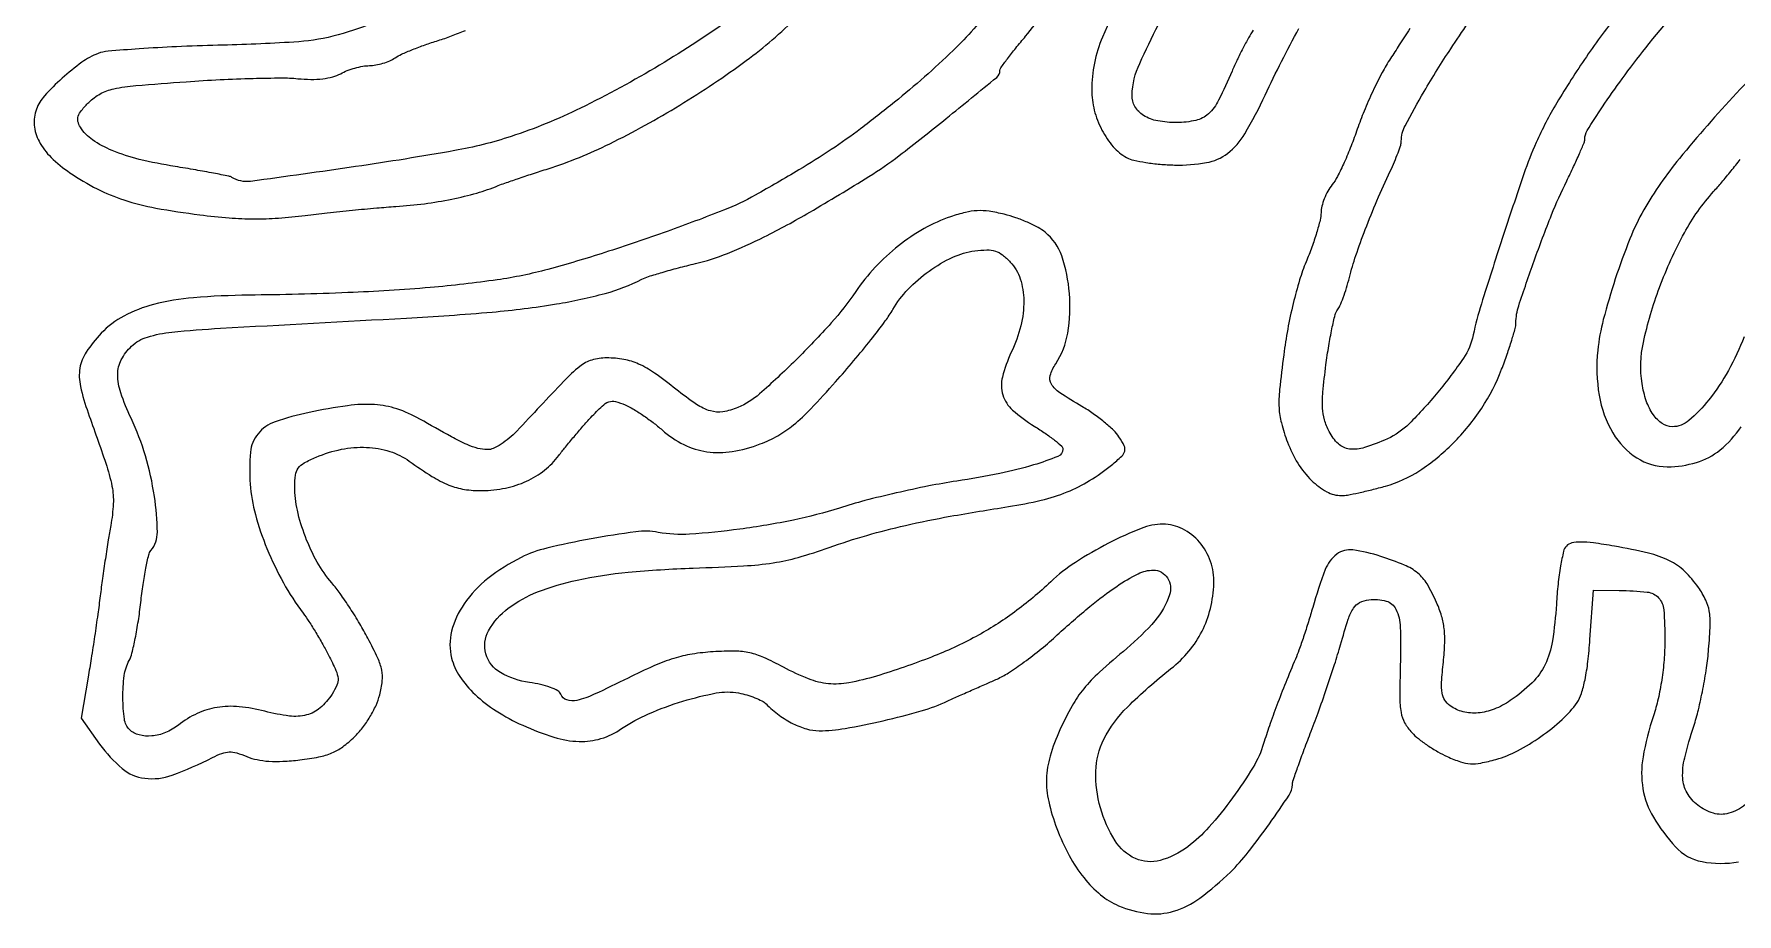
# Model space of a CAD drawing. Extents: x 0 to 2791, y 427 to 2463.
# Drawn here: x 1893.5 to 2190.5, y 1089.1 to 1242.5 of the extents above; entities that cross this region are included whole.
import ezdxf

# ---------------------------------------------------------------- set-up
doc = ezdxf.new("R2010")
doc.units = 0

msp = doc.modelspace()

# ---------------------------------------------------------------- linework, layer by layer
for points in [[(2086.853185, 1256.363046, 0.023005), (2079.883821, 1241.92566, 0.101502), (2078.003738, 1232.718296, 0.063643), (2078.456499, 1229.200456, 0.055751), (2079.78561, 1225.737828, 0.058412), (2081.75488, 1222.825611, 0.092293), (2084.100994, 1220.94595, 0.066854), (2085.345574, 1220.480485, 0.017067), (2087.463806, 1220.072566, 0.017082), (2089.93594, 1219.769576, 0.01657), (2092.448247, 1219.632128, 0.048078), (2098.019221, 1220.048295, 0.122219), (2101.70608, 1221.667751, 0.096145), (2104.724431, 1225.095423, 0.023018), (2108.272429, 1231.840275, -0.015356), (2114.154655, 1243.45084, -0.028112)], [(2192.029277, 1108.107504, -0.101756), (2189.123336, 1106.600496, -0.140724), (2186.437837, 1106.611273, -0.096016), (2183.706719, 1108.016055, -0.09666), (2181.841239, 1110.17958, -0.117591), (2181.091543, 1112.74105, -0.07307), (2181.429676, 1116.27996, -0.019017), (2183.008883, 1121.789049, 0.020447), (2183.821987, 1124.656498, 0.010954), (2184.601992, 1128.253988, 0.01089), (2185.238402, 1131.96525, 0.016722), (2185.611249, 1135.204205, 0.010179), (2185.872481, 1139.494786, 0.051376), (2185.723435, 1141.887597, 0.073731), (2185.112498, 1143.781345, 0.034966), (2183.815037, 1146, 0.053104), (2181.44317, 1148.786578, 0.0761), (2178.784294, 1150.635456, 0.055325), (2175.089693, 1151.963868, 0.0162), (2169.169964, 1153.177586, 0.008325), (2165.501619, 1153.74394, 0.03349), (2163.24044, 1153.901517, 0.058186), (2161.757267, 1153.732266, 0.139783), (2160.799512, 1153.199512, 0.141632), (2160.298958, 1152.291913, 0.012819), (2159.786859, 1149.72581, 0.015828), (2159.343801, 1146.574656, 0.01172), (2159.046482, 1143.068446, -0.023201), (2158.353449, 1136.649597, -0.073081), (2157.077532, 1132.522707, -0.087976), (2154.817954, 1129.365994, -0.044144), (2151.010169, 1126.25, -0.055106), (2148.201678, 1124.761052, -0.073101), (2145.390227, 1124.098497, -0.082249), (2142.775335, 1124.304534, -0.09746), (2140.53321, 1125.352058, -0.091807), (2139.593054, 1126.348536, -0.104778), (2139.126506, 1127.571573, -0.055174), (2139.041068, 1129.452345, -0.009826), (2139.338622, 1132.965662, 0.01626), (2139.577725, 1136.298155, 0.038036), (2139.485533, 1138.793764, 0.044551), (2139.034468, 1140.996275, 0.031584), (2138.159057, 1143.363604, 0.029749), (2136.491737, 1146.59123, 0.086596), (2134.863601, 1148.489039, 0.074995), (2132.554818, 1149.870675, 0.018596), (2128.406103, 1151.3962, 0.044925), (2123.55052, 1152.509494, 0.197534), (2120.763446, 1151.784606, 0.142244), (2118.7531, 1149.105284, 0.020076), (2116.553092, 1142.487962, -0.005532), (2115.798163, 1139.975429, -0.004909), (2114.958113, 1137.377714, -0.004933), (2114.15595, 1135.054385, -0.015041), (2113.548775, 1133.5, 0.004836), (2111.842663, 1129.382271, 0.00563), (2110.303158, 1125.43497, 0.006097), (2108.993386, 1121.829096, 0.010161), (2107.989764, 1118.75845, -0.062335), (2106.151562, 1114.643148, -0.022365), (2102.576256, 1109.295427, -0.022691), (2098.44964, 1104.186289, -0.048937), (2094.747781, 1100.75, -0.096237), (2089.950964, 1098.382195, -0.173324), (2085.630165, 1098.713778, -0.150398), (2082.073812, 1101.822807, -0.067839), (2079.530694, 1107.542412, -0.078858), (2078.723313, 1113.940927, -0.109657), (2080.149238, 1119.518005, -0.081071), (2084.242204, 1125.125212, -0.027603), (2091.824699, 1131.81962, 0.051029), (2094.953407, 1134.853749, 0.058027), (2097.250607, 1138.338319, 0.057516), (2098.700199, 1142.284719, 0.048752), (2099.319088, 1146.686365, 0.095181), (2098.751019, 1150.508934, 0.093452), (2096.806252, 1153.876707, 0.098115), (2093.864582, 1156.184102, 0.117928), (2090.453374, 1157, 0.09433), (2086.650433, 1156.276097, 0.024291), (2080.930631, 1153.688933, 0.025596), (2075.164943, 1150.352922, 0.045599), (2070.860544, 1146.964752, -0.030987), (2064.53958, 1141.683408, -0.034608), (2057.834924, 1137.434128, -0.031368), (2050.058725, 1133.839676, -0.018941), (2040.459828, 1130.526142, -0.027455), (2035.657253, 1129.352813, -0.070175), (2032.087363, 1129.19348, -0.070979), (2028.636692, 1130.027818, -0.028585), (2024.231104, 1132.080993, 0.017079), (2020.818361, 1133.768058, 0.052253), (2018.37138, 1134.580444, 0.052226), (2015.808461, 1134.868118, 0.017049), (2012, 1134.766507, 0.025327), (2008.351466, 1134.358331, 0.034255), (2005.121604, 1133.60025, 0.028972), (2001.642503, 1132.302812, 0.012318), (1997.139368, 1130.185514, -0.007337), (1991.254338, 1127.346565, -0.05004), (1988.213762, 1126.288764, -0.140254), (1986.467152, 1126.365471, -0.224094), (1985.407977, 1127.379213, 0.17932), (1984.896801, 1127.96054, 0.034633), (1983.599416, 1128.548364, 0.03248), (1981.891978, 1129.060192, 0.023609), (1979.939893, 1129.413586, -0.098001), (1974.899983, 1131.124476, -0.195208), (1972.350643, 1134.391764, -0.200255), (1972.832128, 1138.444163, -0.102718), (1976.257766, 1142.36368, -0.070596), (1981.35964, 1145.196455, -0.038127), (1988.259664, 1147.25313, -0.02994), (1997.159869, 1148.631103, -0.015095), (2008.5, 1149.352805, 0.005404), (2017.306797, 1149.742103, 0.023803), (2022.476276, 1150.274255, 0.03194), (2026.818399, 1151.218078, 0.015689), (2032.20806, 1152.940198, -0.014584), (2038.803967, 1155.063821, -0.014592), (2045.511184, 1156.798848, -0.012078), (2053.339857, 1158.384116, -0.00572), (2063.5, 1160.067549, 0.020613), (2069.197303, 1161.186775, 0.037109), (2073.730113, 1162.635669, 0.041409), (2077.649899, 1164.608747, 0.0345), (2081.45213, 1167.312176, 0.014838), (2083.252958, 1168.881223, 0.141842), (2083.773714, 1169.744892, 0.183765), (2083.680612, 1170.648354, 0.028477), (2082.765777, 1172.234717, 0.056345), (2081.810061, 1173.38655, 0.019571), (2080.19459, 1174.822047, 0.019154), (2078.27668, 1176.27714, 0.021141), (2076.313648, 1177.531113, -0.013834), (2072.436546, 1179.928756, -0.11013), (2070.979953, 1181.431192, -0.213187), (2070.781705, 1182.94234, -0.07312), (2071.73492, 1184.990323, 0.104647), (2073.829134, 1190.340974, 0.061121), (2074.122523, 1197.249556, 0.062513), (2072.769483, 1203.773049, 0.139231), (2069.90598, 1207.904698, 0.048651), (2068.652854, 1208.745244, 0.02008), (2066.814347, 1209.641182, 0.019641), (2064.751102, 1210.450997, 0.023885), (2062.759883, 1211.038665, 0.022107), (2060.099838, 1211.564093, 0.049069), (2058.038608, 1211.672923, 0.048936), (2055.992236, 1211.378062, 0.021878), (2053.378495, 1210.613299, 0.04667), (2048.777457, 1208.54939, 0.038306), (2044.304478, 1205.544657, 0.03744), (2040.237388, 1201.809095, 0.039321), (2036.845237, 1197.566073, -0.033669), (2032.566643, 1192.088584, -0.015778), (2026.354294, 1185.578358, -0.013479), (2020.06556, 1179.716295, -0.081797), (2016.305897, 1177.35859, -0.060065), (2013.688839, 1176.61483, -0.111357), (2011.495883, 1176.757327, -0.078065), (2009.078659, 1177.902708, -0.018778), (2005.5, 1180.544268, 0.015277), (2001.736955, 1183.362833, 0.046951), (1998.975167, 1184.938572, 0.061749), (1996.415674, 1185.733991, 0.044521), (1993.434163, 1186, 0.072086), (1990.822795, 1185.621545, 0.099001), (1988.729225, 1184.517716, 0.032201), (1985.907892, 1181.905418, 0.001823), (1977.749878, 1173.25, -0.031371), (1976.430971, 1172.006697, -0.032682), (1974.984034, 1170.956497, -0.034596), (1973.620563, 1170.223391, -0.107181), (1972.604476, 1170.006161, -0.06401), (1970.924834, 1170.227073, -0.041616), (1969.078181, 1170.884048, -0.019701), (1966.333147, 1172.259089, -0.002777), (1960.807556, 1175.345045, 0.048745), (1956.816613, 1177.115214, 0.065205), (1952.930649, 1177.861896, 0.049765), (1948.238717, 1177.674878, 0.016858), (1941.5, 1176.497314, 0.03211), (1935.578125, 1174.852582, 0.137917), (1932.605605, 1172.778518, 0.150407), (1931.289497, 1169.566727, 0.040591), (1931.238338, 1164, 0.048682), (1932.144198, 1158.698506, 0.030678), (1934.168312, 1152.747592, 0.029638), (1937.02887, 1146.802353, 0.033718), (1940.465963, 1141.5, -0.016393), (1941.483392, 1140.043506, -0.007818), (1942.699854, 1138.108946, -0.00774), (1943.909017, 1136.046256, -0.010912), (1944.917489, 1134.168751, -0.01208), (1946.193466, 1131.506433, -0.084188), (1946.555895, 1130.114881, -0.126501), (1946.360038, 1128.937627, -0.040902), (1945.508884, 1127.373214, -0.068474), (1943.4209, 1124.977029, -0.117386), (1941.086275, 1123.750945, -0.093745), (1938.074272, 1123.561127, -0.032711), (1933.790137, 1124.382413, 0.039284), (1929.310736, 1125.18031, 0.063934), (1925.455238, 1125.064817, 0.069734), (1921.995081, 1124.006264, 0.057661), (1918.707995, 1121.984949, -0.068096), (1916.481987, 1120.679092, -0.075783), (1914.066482, 1120.079582, -0.08617), (1911.852473, 1120.256894, -0.134189), (1910.2, 1121.2, -0.164384), (1909.296001, 1123.026693, -0.032003), (1909.036358, 1126.745343, -0.034493), (1909.280877, 1130.607108, -0.090043), (1910.131041, 1133.244852, 0.062801), (1910.622805, 1134.528087, 0.010701), (1911.192749, 1137.087367, 0.011529), (1911.731476, 1140.14032, 0.010048), (1912.157098, 1143.358044, -0.008687), (1912.564037, 1146.500272, -0.011757), (1913.047558, 1149.322545, -0.008839), (1913.544313, 1151.643303, -0.115247), (1913.931622, 1152.428933, 0.177501), (1915.045953, 1155.61796, 0.033528), (1914.531106, 1161.866586, 0.034584), (1912.959399, 1168.949008, 0.038609), (1910.465582, 1175.48117, -0.027718), (1908.659923, 1179.918593, -0.084504), (1908.135681, 1183.117776, -0.117869), (1908.76576, 1185.683187, -0.085486), (1910.54325, 1188.040631, -0.115351), (1913.318755, 1189.646415, -0.048269), (1917.580061, 1190.502917, -0.011618), (1926.076811, 1191.172597, -0.000422), (1958.5, 1192.943854, 0.008368), (1973.420633, 1193.997008, 0.019008), (1984.635838, 1195.408683, 0.02502), (1993.177012, 1197.258246, 0.051703), (1999.546128, 1199.703699, -0.039639), (2000.725628, 1200.18947, -0.006435), (2003.095914, 1200.918973, -0.007062), (2005.915431, 1201.704082, -0.006163), (2008.886771, 1202.447381, 0.036943), (2014.460748, 1204.212332, 0.021137), (2020.900177, 1207.109453, 0.015972), (2028.819645, 1211.404895, 0.00684), (2039.129492, 1217.621458, 0.024683), (2044.409044, 1221.277267, 0.006168), (2052.649926, 1227.77041, 0.001599), (2061.439418, 1234.919877, 0.224862), (2062, 1236.103352, -0.156725), (2062.15076, 1236.572507, -0.005259), (2063.317233, 1238.164451, -0.009499), (2064.765944, 1240.023889, -0.006425), (2066.484199, 1242.090065, 0.070131), (2071.963394, 1250.703869, 0.078429)], [(2106.195931, 1243.15437, 0.020955), (2105.370577, 1241.823285, 0.00865), (2104.361546, 1239.957846, 0.008541), (2103.346865, 1237.917313, 0.010872), (2102.484589, 1236, -0.016256), (2100.146369, 1230.946985, -0.089426), (2098.350237, 1228.55604, -0.132744), (2096.179027, 1227.414094, -0.053433), (2092.821429, 1227.031425, -0.047877), (2089.517637, 1227.326123, -0.092212), (2087.047637, 1228.280028, -0.124661), (2085.553678, 1229.819794, -0.139134), (2085.051595, 1231.821429, -0.102707), (2086.375775, 1237.3418, -0.008288), (2092.995908, 1250.815451, -0.011906)], [(2133.47711, 1243.412558, -0.001234), (2131.655678, 1240.571173, -0.002132), (2130.125072, 1238.218482, 0.023588), (2128.658195, 1235.737038, 0.011818), (2127.030229, 1232.476434, 0.011707), (2125.501655, 1229.016668, 0.01695), (2124.328699, 1225.888264, -0.012454), (2123.258226, 1222.953197, -0.01252), (2122.044676, 1220.080256, -0.012419), (2120.863182, 1217.631546, -0.04807), (2119.953627, 1216.213917, 0.040263), (2119.205736, 1215.08728, 0.03118), (2118.573878, 1213.756239, 0.032007), (2118.139341, 1212.431139, 0.063306), (2118, 1211.335009, -0.060662), (2117.840839, 1210.027979, -0.013066), (2117.234887, 1207.825521, -0.013458), (2116.392434, 1205.296267, -0.012488), (2115.395361, 1202.75139, 0.026836), (2114.259357, 1199.587612, 0.013589), (2113.154805, 1195.499632, 0.012997), (2112.193815, 1191.006949, 0.013854), (2111.490488, 1186.564788, 0.006301), (2110.777922, 1180.487592, 0.036982), (2110.680998, 1177.277963, 0.054642), (2111.085046, 1174.656304, 0.023988), (2112.158339, 1171.306348, 0.049104), (2113.956727, 1167.641146, 0.059505), (2116.342442, 1164.649261, 0.068785), (2118.996067, 1162.667647, 0.126689), (2121.588766, 1162, 0.045551), (2122.616449, 1162.093819, 0.007508), (2124.572028, 1162.484324, 0.008199), (2126.8647, 1163.017533, 0.007162), (2129.244939, 1163.648763, 0.077154), (2135.214555, 1166.368904, 0.051651), (2141.038329, 1171.124468, 0.049543), (2146.022626, 1177.240264, 0.055008), (2149.505358, 1184.014021, 0.007233), (2150.460631, 1186.626676, 0.009062), (2151.267199, 1189.077434, 0.007546), (2151.872982, 1191.1472, 0.067512), (2152, 1192.083624, -0.079973), (2152.484168, 1195.091342, -0.006003), (2155.18516, 1202.945684, -0.00912), (2158.205297, 1210.933926, -0.020218), (2160.860533, 1216.877614, 0.005369), (2162.063251, 1219.368538, 0.007564), (2163.077782, 1221.616408, 0.004736), (2163.880338, 1223.518029, 0.097782), (2164, 1224.124064, -0.139952), (2164.433904, 1225.64389, -0.007951), (2167.10237, 1229.787903, -0.011596), (2170.531263, 1234.68147, -0.008005), (2174.627694, 1240.065672, -0.03733), (2185.312465, 1251.743299, -0.037958)], [(2060.675544, 1247.450853, -0.045508), (2053.84401, 1239.601988, -0.020694), (2043.623263, 1230.596915, -0.008519), (2037.707475, 1225.969203, -0.014489), (2032.588173, 1222.331318, -0.013232), (2026.954779, 1218.780759, -0.005829), (2019.329255, 1214.371437, -0.034728), (2013.818382, 1211.755625, -0.007576), (2003.971357, 1208.064972, -0.008259), (1993.07122, 1204.368813, -0.011407), (1983.165247, 1201.438675, -0.030636), (1974.331252, 1199.615475, -0.014072), (1962.647289, 1198.276147, -0.011772), (1948.278514, 1197.377698, -0.006844), (1931, 1196.94191, 0.01746), (1921.374441, 1196.494531, 0.042862), (1914.395405, 1195.317848, 0.05883), (1909.212621, 1193.306283, 0.081464), (1905.25161, 1190.293101, 0.042215), (1902.646966, 1187.029176, 0.107227), (1901.540919, 1184.223466, 0.096582), (1901.638966, 1181.030576, 0.030236), (1902.98515, 1176.413807, -0.003815), (1906.052595, 1167.645996, -0.032809), (1907.132277, 1163.64095, -0.061954), (1907.359901, 1160.569642, -0.032959), (1906.919266, 1156.77708, 0.005587), (1906.486087, 1154.259388, 0.002621), (1905.979288, 1150.993892, 0.002597), (1905.483792, 1147.565516, 0.003646), (1905.079745, 1144.5, -0.003803), (1904.65733, 1141.30291, -0.002184), (1904.101919, 1137.454636, -0.002181), (1903.509967, 1133.591977, -0.003636), (1902.97373, 1130.345569), (1901.738464, 1123.191137), (1904.986513, 1118.66831, 0.06169), (1908.926399, 1114.405286, 0.146746), (1912.84492, 1112.701549, 0.117191), (1917.647084, 1113.254277, 0.032345), (1924.655934, 1116.322076, -0.030888), (1926.31166, 1117.052547, -0.081108), (1927.582194, 1117.29937, -0.078976), (1928.885208, 1117.132185, -0.028206), (1930.656812, 1116.502253, 0.048953), (1932.429266, 1115.953585, 0.034718), (1934.493881, 1115.677445, 0.02886), (1936.944874, 1115.663113, 0.016379), (1939.902028, 1115.913921, 0.018798), (1943.232215, 1116.434137, 0.051554), (1945.506171, 1117.12653, 0.059841), (1947.393078, 1118.202214, 0.03304), (1949.419549, 1119.922024, 0.036632), (1950.827395, 1121.502206, 0.027892), (1952.13447, 1123.417741, 0.028347), (1953.189535, 1125.41335, 0.045301), (1953.830572, 1127.23063, 0.034675), (1954.274453, 1129.680302, 0.078863), (1954.185455, 1131.553833, 0.057558), (1953.492016, 1133.647356, 0.011991), (1951.775125, 1137.122922, 0.013977), (1950.361161, 1139.646249, 0.010131), (1948.652787, 1142.37737, 0.010248), (1946.923581, 1144.9064, 0.021933), (1945.466214, 1146.768437, -0.049346), (1942.94588, 1150.379614, -0.035929), (1940.863648, 1154.815282, -0.036285), (1939.462863, 1159.432983, -0.055555), (1939, 1163.585974, -0.035695), (1939.142942, 1165.585694, -0.123028), (1939.63051, 1166.780163, -0.109107), (1940.658793, 1167.683989, -0.025023), (1942.75, 1168.70367, -0.051997), (1947.152493, 1170.064299, -0.059861), (1951.534013, 1170.399112, -0.064536), (1955.576852, 1169.695942, -0.080437), (1958.985925, 1168, 0.015406), (1962.945307, 1165.341242, 0.044115), (1965.894225, 1163.83451, 0.056918), (1968.605016, 1163.082885, 0.042883), (1971.691979, 1162.863192, 0.047), (1975.773764, 1163.308209, 0.056656), (1979.438776, 1164.505358, 0.060008), (1982.568162, 1166.418745, 0.064474), (1985.069078, 1168.980523, -0.009102), (1986.226858, 1170.463676, -0.00479), (1987.716098, 1172.265888, -0.004764), (1989.277117, 1174.08311, -0.007313), (1990.666573, 1175.623716, -0.014808), (1992.630639, 1177.616672, -0.103858), (1993.782803, 1178.332794, -0.149217), (1994.932678, 1178.393666, -0.041211), (1996.666573, 1177.808016, -0.033482), (1998.003421, 1177.12043, -0.013788), (1999.719778, 1176.021359, -0.013569), (2001.502771, 1174.736929, -0.016968), (2003.081607, 1173.446178, 0.063844), (2006.872721, 1170.898154, 0.08071), (2010.89837, 1169.63887, 0.076166), (2015.29794, 1169.68259, 0.049991), (2020.201591, 1170.996908, 0.03921), (2023.274695, 1172.444234, 0.042838), (2025.98852, 1174.317463, 0.029981), (2029.025952, 1177.14556, 0.008849), (2033.331736, 1181.828818, 0.006826), (2036.489052, 1185.486698, 0.007125), (2039.499827, 1189.178186, 0.006886), (2042.010769, 1192.439274, 0.030896), (2043.331736, 1194.452794, -0.062455), (2045.961171, 1197.958051, -0.045372), (2049.657321, 1201.146425, -0.046172), (2053.762307, 1203.545072, -0.076307), (2057.608445, 1204.66863, -0.028002), (2059.742888, 1204.830968, -0.081515), (2061.201867, 1204.621274, -0.089784), (2062.436459, 1203.971445, -0.038875), (2063.811015, 1202.713061, -0.109704), (2065.537443, 1199.788342, -0.075994), (2066.162993, 1195.985087, -0.064987), (2065.641109, 1191.600527, -0.047477), (2063.989178, 1186.976894, 0.046352), (2062.433203, 1182.652505, 0.139501), (2062.509164, 1179.547607, 0.136571), (2064.212853, 1176.907865, 0.043678), (2067.997072, 1174.09682, -0.012186), (2069.913931, 1172.851968, -0.017889), (2071.53039, 1171.658177, -0.01341), (2072.778986, 1170.609254, -0.21452), (2073, 1170.117823, -0.305824), (2072.126065, 1168.822641, -0.022643), (2067.885184, 1167.330349, -0.02366), (2062.003352, 1165.854997, -0.011931), (2054.470235, 1164.526258, 0.011411), (2049.579354, 1163.668812, 0.007281), (2043.932932, 1162.459799, 0.007314), (2038.428725, 1161.112099, 0.013499), (2034.003575, 1159.831243, -0.026314), (2025.997787, 1157.734667, -0.017477), (2016.637195, 1156.141679, -0.016624), (2007.880999, 1155.259854, -0.063207), (2002.40551, 1155.583952, 0.079689), (1998.485326, 1155.687183, 0.012025), (1990.702365, 1154.457014, 0.01335), (1982.951076, 1152.825048, 0.05661), (1978.5, 1151.213841, 0.052208), (1972.707093, 1147.543707, 0.07434), (1968.546039, 1143.10692, 0.089215), (1966.375818, 1138.336794, 0.124364), (1966.368563, 1133.667665, 0.086741), (1967.799871, 1130.453545, 0.055486), (1970.44889, 1127.326723, 0.048069), (1974.159315, 1124.441015, 0.034828), (1978.768502, 1121.950927, 0.03063), (1984.223421, 1119.869892, 0.067341), (1988.61565, 1119.121654, 0.083741), (1992.414926, 1119.629319, 0.074051), (1996.017865, 1121.359787, -0.046808), (2000.728194, 1123.945565, -0.028154), (2006.717233, 1126.1467, -0.027357), (2012.537115, 1127.57839, -0.093258), (2016.422813, 1127.580458, -0.024732), (2017.861728, 1127.236099, -0.023712), (2019.280425, 1126.747353, -0.024419), (2020.488174, 1126.196357, -0.074266), (2021.217854, 1125.669793, 0.033975), (2023.526552, 1123.70365, 0.042594), (2025.919408, 1122.22874, 0.047345), (2028.275108, 1121.307939, 0.069681), (2030.472506, 1121.000818, 0.043176), (2034.988059, 1121.3927, 0.013578), (2041.639489, 1122.741157, 0.013859), (2048.285208, 1124.472764, 0.036316), (2052.905169, 1126.186504, -0.001306), (2054.955526, 1127.114948, -0.000853), (2057.325268, 1128.175705, -0.000858), (2059.638827, 1129.201821, -0.001643), (2061.5, 1130.016176, 0.04237), (2063.47228, 1131.077952, 0.013277), (2066.234375, 1132.988337, 0.013161), (2069.217941, 1135.294198, 0.014193), (2072, 1137.698412, -0.011781), (2077.694964, 1142.668097, -0.025193), (2082.362734, 1146.169348, -0.031494), (2086.117232, 1148.370264, -0.117346), (2088.763519, 1149, -0.257332), (2091.240931, 1147.634547, -0.226203), (2091.593286, 1144.672743, -0.095726), (2089.038653, 1140.183723, -0.041756), (2084.140108, 1135.346629, 0.009912), (2079.358242, 1131.190973, 0.036941), (2076.608438, 1128.307512, 0.044887), (2074.589605, 1125.34462, 0.019989), (2072.4548, 1121.12557, 0.035631), (2070.753575, 1116.567553, 0.063895), (2070.124494, 1112.62875, 0.063597), (2070.509057, 1108.646219, 0.034973), (2071.926376, 1103.951643, 0.032921), (2074.085192, 1099.231248, 0.044855), (2076.666069, 1095.32961, 0.051009), (2079.565992, 1092.374579, 0.074412), (2082.681796, 1090.488487, 0.068398), (2087.76052, 1089.141812, 0.104031), (2092.293114, 1089.526664, 0.08617), (2096.875479, 1091.819493, 0.035231), (2102.189492, 1096.352789, 0.031015), (2105.289088, 1099.801927, 0.013306), (2109.005682, 1104.757876, 0.007876), (2112.450409, 1109.781247, 0.146077), (2113.004603, 1111.603505, -0.08074), (2113.108558, 1112.222971, -0.00269), (2113.925516, 1114.586655, -0.005047), (2114.935895, 1117.369734, -0.003486), (2116.133162, 1120.5, 0.006753), (2117.486142, 1124.107847, 0.004261), (2118.972364, 1128.353125, 0.004277), (2120.362429, 1132.552314, 0.007845), (2121.411699, 1136, -0.007948), (2122.759518, 1140.425376, -0.062834), (2123.664895, 1142.363383, -0.135589), (2124.735224, 1143.338176, -0.088648), (2126.343612, 1143.822258, -0.094386), (2129.361317, 1143.602487, -0.219045), (2131.068968, 1142.186797, -0.104784), (2131.831224, 1139.051857, -0.014876), (2131.830992, 1132.384514, 0.006207), (2131.735028, 1126.860641, 0.043596), (2131.955777, 1124.180481, 0.084502), (2132.586337, 1122.386048, 0.061996), (2133.832125, 1120.678695, 0.037237), (2134.983127, 1119.623144, 0.018225), (2136.590786, 1118.447819, 0.01797), (2138.359231, 1117.3418, 0.024838), (2140.024907, 1116.488768, 0.024342), (2142.337889, 1115.57843, 0.067334), (2144.051777, 1115.245583, 0.063153), (2145.854472, 1115.369777, 0.01952), (2148.506388, 1116.001789, 0.052406), (2152.268836, 1117.494569, 0.032269), (2156.3421, 1119.974789, 0.032341), (2160.042088, 1122.943129, 0.054807), (2162.659639, 1125.924454, 0.076757), (2163.41635, 1127.460266, 0.025569), (2164.046768, 1129.894028, 0.021432), (2164.553223, 1133.042805, 0.01206), (2164.910921, 1136.898791), (2165.5, 1145.5), (2170.000319, 1145.4528, -0.023029), (2174.891838, 1145.175954, -0.183162), (2176.880113, 1144.178715, -0.169287), (2177.791722, 1142.070903, -0.019047), (2177.975412, 1136.781385, -0.019023), (2177.833356, 1133.353609, -0.017767), (2177.430643, 1129.866948, -0.018291), (2176.800754, 1126.539719, -0.02479), (2175.975412, 1123.594774, 0.03744), (2174.16088, 1116.427909, 0.085389), (2174.145508, 1110.866236, 0.093285), (2175.968456, 1105.928007, 0.051251), (2179.840452, 1100.75, 0.159781), (2184.451234, 1098.174406, 0.094947), (2190.804169, 1098.153988, 0.088904)], [(2169.951666, 1246.20545, 0.016181), (2164.278192, 1238.503916, 0.016188), (2159.129218, 1230.47402, 0.029433), (2155.537829, 1223.558068, 0.022678), (2153.39615, 1218.113428, 0.003278), (2149.609883, 1206.796525, 0.003176), (2145.966459, 1195.420571, 0.024397), (2144.554527, 1190, -0.098325), (2142.826872, 1185.936956, -0.023286), (2138.37999, 1180.02176, -0.023689), (2133.377825, 1174.527694, -0.089874), (2129.575102, 1171.894766, -0.029039), (2125.607634, 1170.363842, -0.109109), (2122.967084, 1170.11797, -0.158835), (2121.026826, 1171.030342, -0.084943), (2119.413877, 1173.166543, -0.048856), (2118.595719, 1175.217238, -0.058831), (2118.256199, 1177.263142, -0.036176), (2118.326138, 1180.016579, -0.007665), (2118.868046, 1184.789799, -0.008369), (2119.353427, 1188.11109, -0.011323), (2119.909974, 1191.093334, -0.008457), (2120.469123, 1193.547009, -0.111717), (2120.882076, 1194.373257, 0.070617), (2121.30801, 1195.075843, 0.012935), (2121.870123, 1196.490894, 0.013675), (2122.443995, 1198.194565, 0.012052), (2122.950387, 1200, -0.018734), (2124.085808, 1203.849567, -0.010649), (2125.730786, 1208.418662, -0.00983), (2127.762649, 1213.41088, -0.008518), (2130.084635, 1218.565724, 0.010017), (2130.818005, 1220.206934, 0.012118), (2131.437362, 1221.775978, 0.010782), (2131.895431, 1223.112609, 0.077303), (2132, 1223.784931, -0.121701), (2132.666519, 1226.482721, -0.011685), (2135.980568, 1232.438305, -0.013095), (2140.638178, 1239.911311, -0.007093), (2146.73442, 1248.865922, -0.044496)], [(1952.721044, 1244.42528, -0.037276), (1945.655407, 1242.092868, -0.046834), (1938.860824, 1241.060911, -0.007751), (1925.613153, 1240.509132, 0.004436), (1918.380012, 1240.255882, 0.006088), (1911.880013, 1239.891192, 0.00405), (1906.446366, 1239.475668, 0.069838), (1904.713116, 1239.081027, 0.066229), (1901.865696, 1237.541753, 0.026738), (1898.427547, 1234.753967, 0.025813), (1895.374468, 1231.694797, 0.09263), (1893.942701, 1229.349293, 0.115801), (1893.574925, 1226.595044, 0.097589), (1894.42482, 1223.771652, 0.077652), (1896.519383, 1220.96984, 0.044329), (1899.79874, 1218.289326, 0.030853), (1904.548468, 1215.47459, 0.040071), (1909.21997, 1213.536952, 0.033205), (1914.786183, 1212.135239, 0.013775), (1922.456885, 1210.954251, 0.011253), (1927.579958, 1210.426212, 0.018459), (1931.935812, 1210.237533, 0.019311), (1936.150973, 1210.373484, 0.013956), (1940.82999, 1210.83713, -0.00417), (1944.67188, 1211.293905, -0.002821), (1949.058311, 1211.75332, -0.002842), (1953.302664, 1212.149309, -0.005667), (1956.666389, 1212.40548, 0.016272), (1961.62771, 1212.889332, 0.017797), (1966.399759, 1213.685663, 0.018957), (1970.766634, 1214.748989, 0.027856), (1974.5, 1216.038012, -0.012914), (1975.664534, 1216.479442, -0.002271), (1977.877588, 1217.24231, -0.002461), (1980.481852, 1218.112547, -0.002209), (1983.189662, 1218.989355, 0.037778), (1993.937303, 1223.335195, 0.021877), (2006.149939, 1230.062906, 0.021869), (2017.742224, 1237.84136, 0.037374), (2026.580517, 1245.42959, 0.018162)], [(2015.400454, 1245.401707, -0.02046), (2002.650641, 1237.04445, -0.020512), (1988.850047, 1229.535857, -0.03545), (1976.752815, 1224.614109, -0.034955), (1966.907627, 1222.145837, -0.007626), (1949.635207, 1219.349351, -0.003038), (1931.31571, 1216.782957, -0.173378), (1928.023523, 1217.485462, 0.089557), (1927.513359, 1217.68624, 0.001913), (1924.8583, 1218.203677, 0.00435), (1921.736523, 1218.77158, 0.002912), (1918.15624, 1219.369308, -0.019013), (1911.891082, 1220.623808, -0.039534), (1907.155978, 1222.165006, -0.052266), (1903.748949, 1224.018019, -0.102074), (1901.6175, 1226.2392, -0.08483), (1901.204251, 1227.238603, -0.139518), (1901.25366, 1228.145693, -0.091014), (1901.822522, 1229.15511, -0.022674), (1903.105552, 1230.560097, -0.072691), (1905.1014, 1232.046935, -0.071637), (1907.449097, 1232.909539, -0.031077), (1911.288632, 1233.477852, -0.003482), (1920.093625, 1234.164706, -0.005314), (1925.977725, 1234.519694, -0.005663), (1931.744716, 1234.7407, -0.005403), (1936.707622, 1234.820971, -0.02606), (1939.526684, 1234.689109, 0.022239), (1941.836822, 1234.563363, 0.031383), (1943.894974, 1234.672212, 0.03601), (1945.647451, 1235.004839, 0.061591), (1947.026684, 1235.559866, -0.034785), (1948.157961, 1236.08703, -0.023177), (1949.515915, 1236.537317, -0.023364), (1950.880763, 1236.852741, -0.041619), (1952.027494, 1236.964565, 0.042308), (1953.139205, 1237.074518, 0.027651), (1954.39196, 1237.379013, 0.027798), (1955.588897, 1237.814986, 0.046749), (1956.527494, 1238.325691, -0.041501), (1957.638817, 1238.945554, -0.01058), (1959.536201, 1239.758231, -0.010709), (1961.749684, 1240.596702, -0.010666), (1964, 1241.340814, 0.015061), (1966.325626, 1242.13257, 0.012276), (1968.765625, 1243.115097, 0.012462)], [(2201.064959, 1242.808085, 0.01584), (2190.46765, 1232.150803, 0.015942), (2180.516697, 1220.78261, 0.041076), (2174.313996, 1211.813336, 0.035779), (2171.872032, 1206.776094, 0.015582), (2169.330199, 1199.784708, 0.015522), (2167.239582, 1192.688501, 0.038173), (2166.271778, 1187.344331, 0.066885), (2166.513255, 1179.48773, 0.093667), (2168.922524, 1172.909709, 0.114784), (2173.095915, 1168.575034, 0.145973), (2178.398314, 1167.01645, 0.072443), (2183.480112, 1167.777445, 0.096952), (2187.590833, 1169.952016, 0.075866), (2191.259697, 1173.974309, 0.029413)], [(2191.794525, 1189.701352, -0.035454), (2189.057803, 1183.796504, -0.042263), (2185.647374, 1178.695808, -0.046886), (2182.150879, 1175.072099, -0.179274), (2179.256871, 1174, -0.152934), (2177.523164, 1174.542984, -0.088863), (2175.965199, 1176.097505, -0.069523), (2174.739987, 1178.506984, -0.045278), (2173.993492, 1181.54288, -0.091708), (2174.22499, 1188.709236, -0.035471), (2177.040864, 1198.281187, -0.035401), (2181.380307, 1207.79853, -0.058555), (2186.473157, 1215, 0.008027), (2187.882423, 1216.618312, 0.004671), (2189.523872, 1218.60283, 0.004668), (2191.131694, 1220.622338, 0.007862)]]:
    msp.add_lwpolyline(points, format="xyb")

doc.saveas('drawing.dxf')
